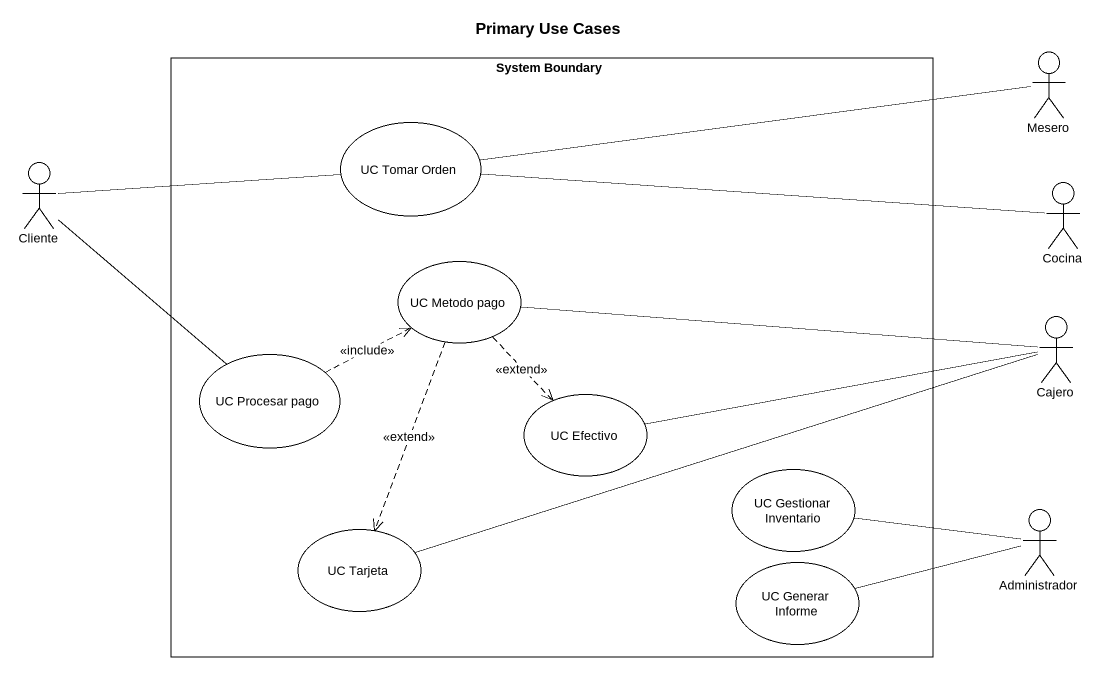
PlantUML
@startuml
title Primary Use Cases
rectangle "System Boundary" as System_Boundary {
  usecase "UC Tomar Orden" as UC_Tomar_Orden
  usecase "UC Metodo pago" as UC_Metodo_pago
  usecase "UC Procesar pago" as UC_Procesar_pago
  usecase "UC Efectivo" as UC_Efectivo
  usecase "UC Gestionar Inventario" as UC_Gestionar_Inventario
  usecase "UC Tarjeta" as UC_Tarjeta
  usecase "UC Generar Informe" as UC_Generar_Informe
}
actor Mesero
actor Cliente
actor Cocina
actor Cajero
actor Administrador
Mesero -left- UC_Tomar_Orden
Cliente -right- UC_Tomar_Orden
Cliente -- UC_Procesar_pago
Cocina -left- UC_Tomar_Orden
UC_Metodo_pago ..> UC_Efectivo : <<extend>>
UC_Metodo_pago ..> UC_Tarjeta : <<extend>>
UC_Procesar_pago .right.> UC_Metodo_pago : <<include>>
Cajero -left- UC_Metodo_pago
Cajero -left- UC_Efectivo
Cajero -left- UC_Tarjeta
Administrador -left- UC_Gestionar_Inventario
Administrador -left- UC_Generar_Informe
@enduml
